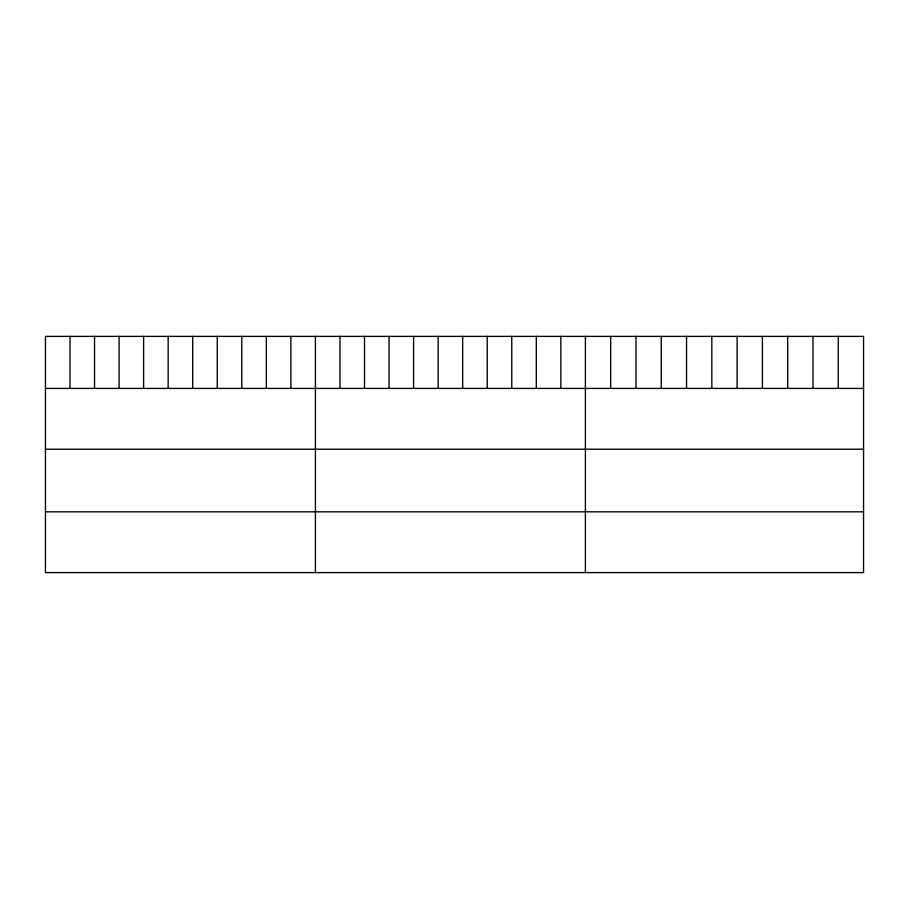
<?xml version="1.0" encoding="UTF-8"?>
<svg xmlns="http://www.w3.org/2000/svg" width="909" height="909" viewBox="0 0 909 909"><rect width="100%" height="100%" fill="white"/><g stroke="black" fill="none" stroke-linecap="round" stroke-linejoin="round"><path stroke-width="1.36" d="M863.55 388.427L863.55 572.602L45.45 572.602L45.45 336.398L863.55 336.398L863.55 388.427L45.45 388.427M45.45 449.205L863.55 449.205M45.45 511.824L863.55 511.824M838.268 336.398L838.268 388.427M812.976 336.398L812.976 388.427M787.694 336.398L787.694 388.427M762.401 336.398L762.401 388.427M737.119 336.398L737.119 388.427M711.827 336.398L711.827 388.427M686.545 336.398L686.545 388.427M661.252 336.398L661.252 388.427M635.97 336.398L635.97 388.427M610.678 336.398L610.678 388.427M585.396 336.398L585.396 572.602M560.853 336.398L560.853 388.427M536.31 336.398L536.31 388.427M511.767 336.398L511.767 388.427M487.224 336.398L487.224 388.427M462.681 336.398L462.681 388.427M438.138 336.398L438.138 388.427M413.595 336.398L413.595 388.427M389.052 336.398L389.052 388.427M364.509 336.398L364.509 388.427M339.966 336.398L339.966 388.427M315.423 336.398L315.423 572.602M290.88 336.398L290.88 388.427M266.337 336.398L266.337 388.427M241.794 336.398L241.794 388.427M217.251 336.398L217.251 388.427M192.708 336.398L192.708 388.427M168.165 336.398L168.165 388.427M143.622 336.398L143.622 388.427M119.079 336.398L119.079 388.427M94.536 336.398L94.536 388.427M69.993 336.398L69.993 388.427"/></g></svg>
